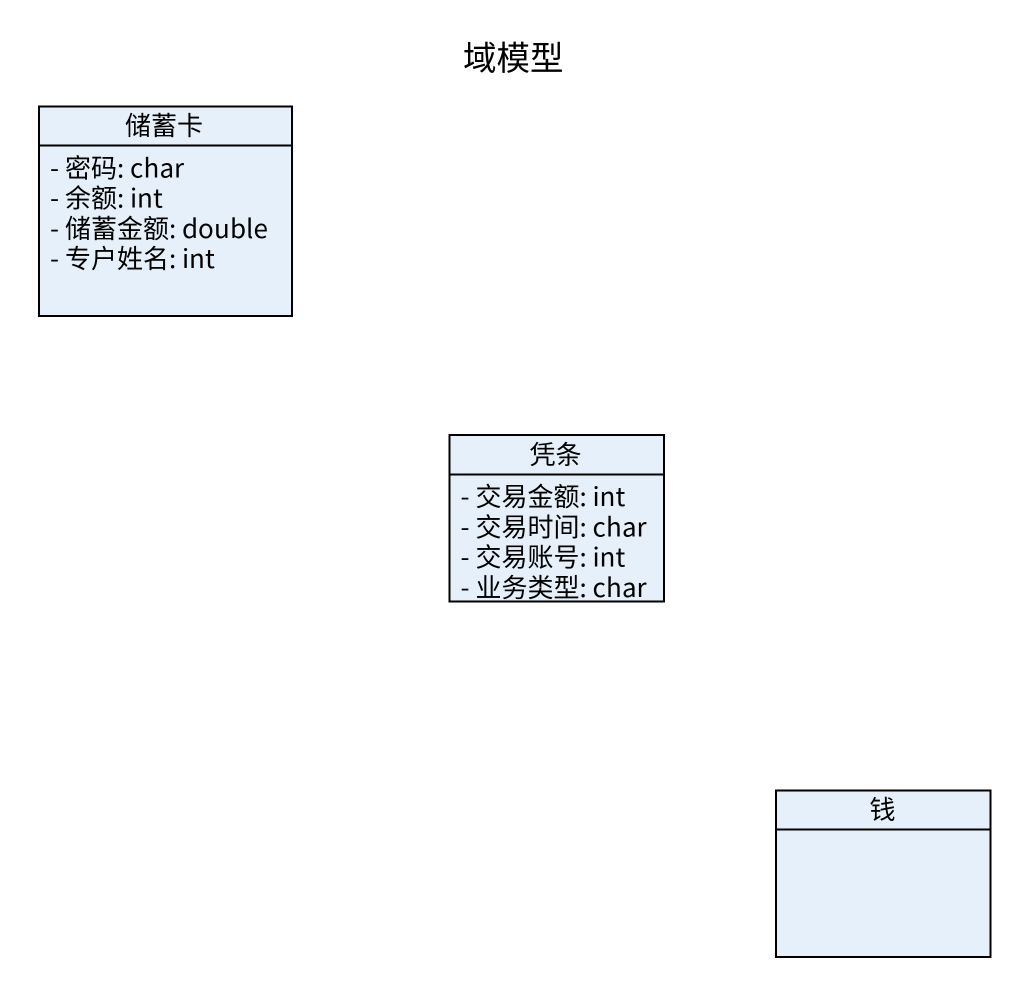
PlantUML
@startuml
title 域模型
hide circle
hide empty members
skinparam classAttributeIconSize 0
class 储蓄卡 {
  - 密码: char
  - 余额: int
  - 储蓄金额: double
  - 专户姓名: int
}
class 凭条 {
  - 交易金额: int
  - 交易时间: char
  - 交易账号: int
  - 业务类型: char
}
class 钱
@enduml
